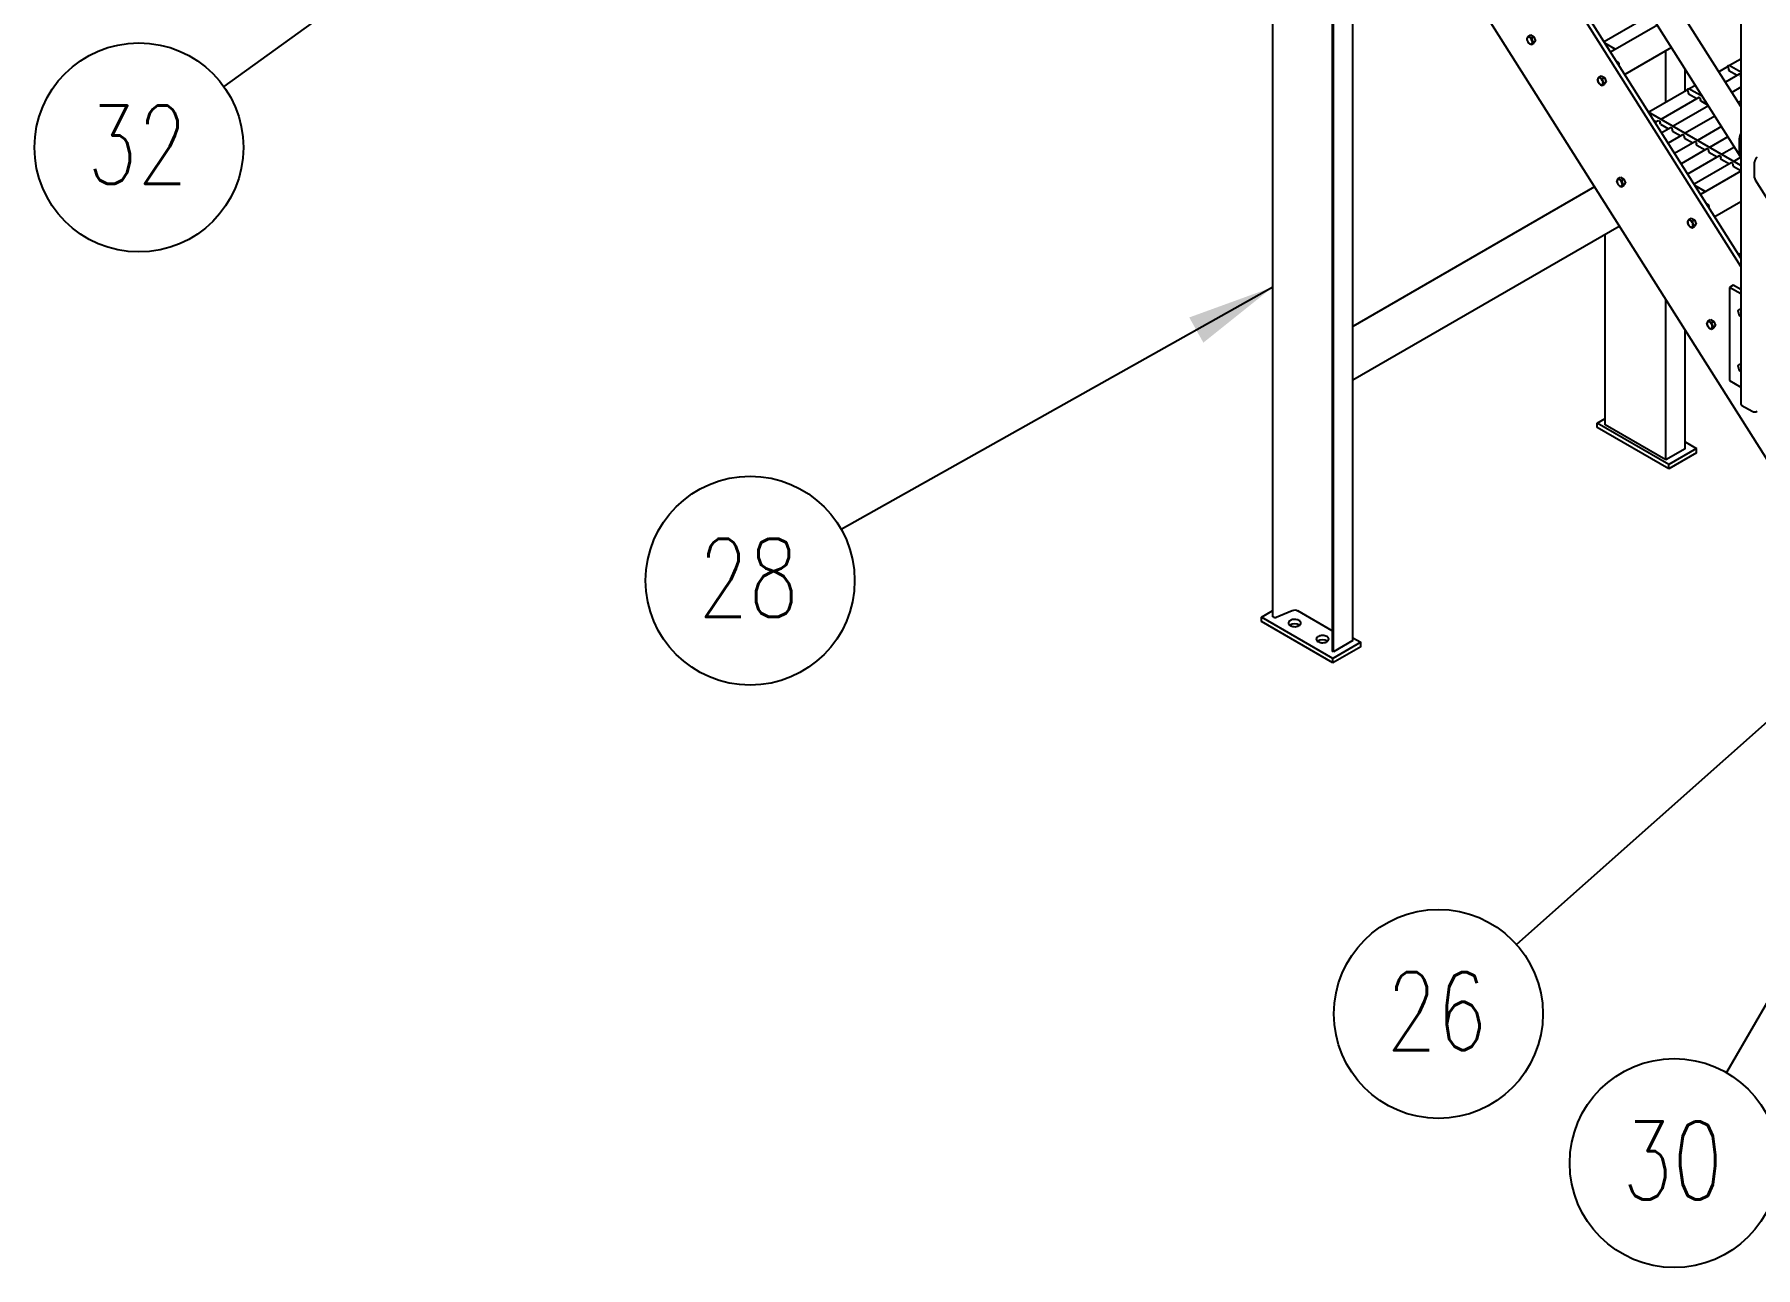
# Model space of a CAD drawing. Header units: millimetres. Extents: x 0 to 55611, y 0 to 32827.
# Drawn here: x 44083 to 46532, y 6332 to 8087 of the extents above; entities that cross this region are included whole.
import ezdxf

# ---------------------------------------------------------------- set-up
doc = ezdxf.new("R2010")
doc.units = ezdxf.units.MM
doc.header["$LTSCALE"] = 10
doc.linetypes.add('SLD-Continua', pattern=[0])
doc.layers.add('FIMSA-ACOTACIONES', color=7, linetype='SLD-Continua')
doc.layers.add('STRUC', color=5, linetype='SLD-Continua')
doc.styles.add('1', font='romans.shx', dxfattribs={"height": 125})
doc.styles.add('SLDTEXTSTYLE18', font='romans.shx', dxfattribs={"width": 0.75})
doc.dimstyles.new('50', dxfattribs={"dimscale": 0, "dimtxt": 125, "dimasz": 125, "dimexe": 125, "dimexo": 125, "dimgap": 50, "dimtad": 1, "dimdec": 0, "dimlfac": 49.861111, "dimzin": 1, "dimtxsty": '1', "dimcen": 2.5, "dimclrd": 1, "dimclre": 1, "dimadec": 0, "dimazin": 0, "dimtfac": 1, "dimtdec": 0, "dimtmove": 0, "dimatfit": 3, "dimfxl": 1, "dimtzin": 1, "dimarcsym": 0})

# ---------------------------------------------------------------- blocks, each defined once
blk = doc.blocks.new('SW_NOTE_0_25')
at = {"layer": 'FIMSA-ACOTACIONES', "color": 0}
blk.add_circle((-129.6, -72.8), 148.7, dxfattribs=at)
at = {"layer": 'FIMSA-ACOTACIONES', "color": 0, "insert": (-131.9, -13.3), "char_height": 111.12, "attachment_point": 2, "style": 'SLDTEXTSTYLE18'}
blk.add_mtext('28', dxfattribs=at)
blk = doc.blocks.new('SW_NOTE_0_26')
at = {"layer": 'FIMSA-ACOTACIONES', "color": 0}
blk.add_circle((-111.1, -98.8), 148.7, dxfattribs=at)
at = {"layer": 'FIMSA-ACOTACIONES', "color": 0, "insert": (-113.4, -39.3), "char_height": 111.12, "attachment_point": 2, "style": 'SLDTEXTSTYLE18'}
blk.add_mtext('26', dxfattribs=at)
blk = doc.blocks.new('SW_NOTE_0_28')
at = {"layer": 'FIMSA-ACOTACIONES', "color": 0}
blk.add_circle((-74.4, -128.7), 148.7, dxfattribs=at)
at = {"layer": 'FIMSA-ACOTACIONES', "color": 0, "insert": (-76.6, -69.3), "char_height": 111.12, "attachment_point": 2, "style": 'SLDTEXTSTYLE18'}
blk.add_mtext('30', dxfattribs=at)
blk = doc.blocks.new('SW_NOTE_0_39')
at = {"layer": 'FIMSA-ACOTACIONES', "color": 0}
blk.add_circle((-120.6, -86.9), 148.7, dxfattribs=at)
at = {"layer": 'FIMSA-ACOTACIONES', "color": 0, "insert": (-122.9, -27.4), "char_height": 111.12, "attachment_point": 2, "style": 'SLDTEXTSTYLE18'}
blk.add_mtext('32', dxfattribs=at)

msp = doc.modelspace()

# ---------------------------------------------------------------- linework, layer by layer
at = {"layer": 'STRUC', "linetype": 'SLD-Continua', "lineweight": 25}
for p, q in [((46023.1, 8684.3), (46510, 7914.4)), ((46511.4, 7984.5), (46062, 8695)), ((45845.4, 7258.5), (45845.4, 8630.3)), ((45929.5, 8582.3), (45929.5, 7210.6)), ((45931.6, 7208.8), (45931.6, 8580.5)), ((46511.4, 7768.7), (46045.5, 8505.3)), ((45959.2, 7224.7), (45959.2, 8479)), ((46511.4, 7757.1), (46045.5, 8493.6)), ((45959.2, 8413.8), (47133.5, 6557.1)), ((46511.4, 8317.5), (46511.4, 7561.3)), ((46208.9, 8084.7), (46212, 8086.5)), ((46212, 8086.5), (46216.7, 8083.8)), ((46213.6, 8082), (46216.7, 8083.8)), ((46216.7, 8083.8), (46219, 8077.8)), ((46369.5, 8106.9), (46316.8, 8076.4)), ((46392.5, 8100.2), (46326, 8061.8)), ((46213.6, 8072.7), (46216.7, 8074.5)), ((46215.9, 8076), (46219, 8077.8)), ((46219, 8077.8), (46216.7, 8074.5)), ((46332.6, 8066.1), (46318, 8074.6)), ((46325.3, 8063), (46326.7, 8062.2)), ((46412.6, 8068.4), (46346.1, 8030.1)), ((46404.4, 7990.2), (46404.4, 8063.7)), ((46338.3, 8046.3), (46334.4, 8048.5)), ((46336.5, 8045.2), (46338.3, 8046.3)), ((46338.3, 8042.4), (46338.3, 8046.3)), ((46432, 8006.1), (46432, 8037.8)), ((46491.6, 8040.5), (46480.1, 8033.9)), ((46493.8, 8039.5), (46492, 8040.6)), ((46494.4, 8035.9), (46506.3, 8029)), ((46511.4, 8033.4), (46494.9, 8042.9)), ((46511.4, 8051.9), (46495.3, 8042.7)), ((46309.5, 8026.6), (46312.6, 8028.4)), ((46312.6, 8028.4), (46317.3, 8025.8)), ((46314.2, 8024), (46317.3, 8025.8)), ((46314.2, 8014.6), (46317.3, 8016.4)), ((46316.5, 8017.9), (46319.6, 8019.7)), ((46317.3, 8025.8), (46319.6, 8019.7)), ((46319.6, 8019.7), (46317.3, 8016.4)), ((46446.6, 8014.6), (46437.9, 8009.5)), ((46508.9, 8030.6), (46489.4, 8019.3)), ((46511.4, 8012), (46498.6, 8004.7)), ((46511.1, 8029.5), (46509.3, 8030.6)), ((46434.1, 8007.4), (46380.4, 7976.3)), ((46451.4, 7997.4), (46397.7, 7966.3)), ((46465.1, 7985.3), (46414.9, 7956.4)), ((46436.4, 8006.3), (46434.6, 8007.4)), ((46437, 8002.7), (46448.8, 7995.9)), ((46456.8, 7998.6), (46437.4, 8009.7)), ((46453.6, 7996.4), (46451.8, 7997.4)), ((46454.2, 7992.7), (46464.1, 7987)), ((46455.9, 8000), (46455.1, 7999.5)), ((46511.4, 7992.1), (46507.9, 7990.1)), ((46511.4, 7900.7), (46380, 7976.6)), ((46387.2, 7965), (46391.3, 7962.7)), ((46393.9, 7964.2), (46389.4, 7961.6)), ((46396.2, 7963.2), (46394.4, 7964.2)), ((46474.4, 7970.7), (46432.2, 7946.4)), ((46396.8, 7959.5), (46408.6, 7952.7)), ((46411.2, 7954.2), (46398.7, 7947)), ((46428.5, 7944.3), (46407.9, 7932.4)), ((46413.4, 7953.2), (46411.6, 7954.3)), ((46414, 7949.6), (46425.9, 7942.7)), ((46430.7, 7943.2), (46428.9, 7944.3)), ((46431.3, 7939.6), (46443.1, 7932.8)), ((46483.6, 7956.1), (46449.5, 7936.4)), ((46492.8, 7941.5), (46466.8, 7926.4)), ((46509.4, 7917.1), (46509.4, 7939.5)), ((46511.1, 7918.1), (46511.1, 7940.5)), ((46445.8, 7934.3), (46417.1, 7917.7)), ((46463.1, 7924.3), (46426.4, 7903.1)), ((46480.3, 7914.3), (46435.6, 7888.5)), ((46448, 7933.3), (46446.2, 7934.3)), ((46448.6, 7929.6), (46460.4, 7922.8)), ((46465.3, 7923.3), (46463.5, 7924.3)), ((46465.9, 7919.6), (46477.7, 7912.8)), ((46482.5, 7913.3), (46480.7, 7914.4)), ((46502.1, 7926.9), (46484, 7916.5)), ((46511.4, 7912.3), (46501.3, 7906.5)), ((46497.6, 7904.4), (46444.9, 7873.9)), ((46511.4, 7892.4), (46454.1, 7859.3)), ((46483.1, 7909.7), (46495, 7902.8)), ((46499.8, 7903.3), (46498, 7904.4)), ((46500.4, 7899.7), (46511.4, 7893.3)), ((46530.9, 7883), (46530.9, 7905.4)), ((46303, 7870.2), (45959.2, 7671.7)), ((46337, 7882.2), (46340.1, 7884)), ((46340.1, 7884), (46344.8, 7881.3)), ((46341.7, 7879.5), (46344.8, 7881.3)), ((46341.7, 7870.2), (46344.8, 7872)), ((46344, 7873.5), (46347.1, 7875.3)), ((46344.8, 7881.3), (46347.1, 7875.3)), ((46347.1, 7875.3), (46344.8, 7872)), ((46460.7, 7863.6), (46446, 7872)), ((46531.6, 7880.3), (47022.3, 7104.4)), ((46453.3, 7860.5), (46454.8, 7859.7)), ((46466.4, 7843.8), (46462.5, 7846)), ((46464.6, 7842.7), (46466.4, 7843.8)), ((46466.4, 7839.9), (46466.4, 7843.8)), ((46511.4, 7849), (46474.2, 7827.5)), ((45959.2, 7595.7), (46338.2, 7814.5)), ((46437.6, 7824.1), (46440.7, 7825.9)), ((46440.7, 7825.9), (46445.4, 7823.2)), ((46442.2, 7821.5), (46445.4, 7823.2)), ((46442.2, 7812.1), (46445.4, 7813.9)), ((46444.6, 7815.4), (46447.7, 7817.2)), ((46445.4, 7823.2), (46447.7, 7817.2)), ((46447.7, 7817.2), (46445.4, 7813.9)), ((46318.2, 7531.5), (46318.2, 7803)), ((46511.4, 7772.1), (46508, 7774)), ((46511.4, 7775.5), (46508.5, 7773.8)), ((46500.4, 7730.3), (46495, 7727.2)), ((46495, 7727.2), (46495, 7594.5)), ((46511.4, 7717.8), (46495, 7727.2)), ((46511.4, 7724), (46500.4, 7730.3)), ((46404.4, 7481.7), (46404.4, 7709.9)), ((46465.1, 7679.7), (46468.2, 7681.5)), ((46468.2, 7681.5), (46472.9, 7678.8)), ((46469.7, 7677), (46472.9, 7678.8)), ((46469.7, 7667.7), (46472.9, 7669.5)), ((46472.1, 7671), (46475.2, 7672.8)), ((46472.9, 7678.8), (46475.2, 7672.8)), ((46475.2, 7672.8), (46472.9, 7669.5)), ((46432, 7497.6), (46432, 7666.3)), ((46495, 7594.5), (46511.4, 7585)), ((46512.8, 7559.3), (46527.5, 7550.9)), ((46307, 7534), (46318.2, 7540.5)), ((46408.8, 7475.2), (46307, 7534)), ((46307, 7527.8), (46307, 7534)), ((46408.8, 7469), (46307, 7527.8)), ((46404.4, 7481.7), (46318.2, 7531.5)), ((46432, 7497.6), (46404.4, 7481.7)), ((46448.4, 7498.1), (46408.8, 7475.2)), ((46432, 7507.6), (46448.4, 7498.1)), ((46448.4, 7491.9), (46448.4, 7498.1)), ((46448.4, 7491.9), (46408.8, 7469)), ((46408.8, 7469), (46408.8, 7475.2)), ((45829, 7258.1), (45845.4, 7267.6)), ((45930.8, 7199.3), (45829, 7258.1)), ((45829, 7251.9), (45829, 7258.1)), ((45930.8, 7193.1), (45829, 7251.9)), ((45846.8, 7257.7), (45845.4, 7258.5)), ((45872.9, 7267), (45849.9, 7257.6)), ((45929.5, 7238.5), (45880.7, 7266.7)), ((45959.2, 7228.6), (45970.4, 7222.2)), ((45931.6, 7208.8), (45930.2, 7209.6)), ((45970.4, 7222.2), (45930.8, 7199.3)), ((45970.4, 7215.9), (45930.8, 7193.1)), ((45959.2, 7224.7), (45931.6, 7208.8)), ((45970.4, 7215.9), (45970.4, 7222.2)), ((45930.8, 7193.1), (45930.8, 7199.3))]:
    msp.add_line(p, q, dxfattribs=at)
at = {"layer": 'STRUC', "linetype": 'SLD-Continua', "lineweight": 25, "flags": 128}
for points in [[(46210.8, 8074), (46211.7, 8073.6), (46212.5, 8073.5), (46213.2, 8073.6), (46213.9, 8074), (46214.3, 8074.6), (46214.6, 8075.5), (46214.6, 8076.5), (46214.4, 8077.6), (46214.1, 8078.7), (46213.6, 8079.8), (46212.9, 8080.9), (46212.1, 8081.8), (46211.2, 8082.6), (46210.3, 8083.1), (46209.5, 8083.3), (46208.7, 8083.3), (46208, 8083.1), (46207.5, 8082.6), (46207.1, 8081.8), (46206.9, 8080.9), (46207, 8079.8), (46207.3, 8078.7), (46207.7, 8077.6), (46208.3, 8076.5), (46209.1, 8075.5), (46209.9, 8074.6), (46210.8, 8074)], [(46329.1, 8063.6), (46329.4, 8064.1), (46329.8, 8064.9), (46330.4, 8065.5), (46331, 8065.9), (46331.6, 8066.2), (46332.2, 8066.2), (46332.7, 8066), (46332.9, 8065.8)], [(46491.4, 8040.4), (46491.7, 8040.9), (46492.1, 8041.7), (46492.7, 8042.3), (46493.3, 8042.8), (46493.9, 8043), (46494.5, 8043), (46494.9, 8042.9)], [(46494, 8038.6), (46494, 8038.7), (46494.1, 8039), (46494, 8039.2), (46494, 8039.4), (46493.8, 8039.5), (46493.8, 8039.5)], [(46311.4, 8015.9), (46312.2, 8015.5), (46313.1, 8015.4), (46313.8, 8015.5), (46314.4, 8015.9), (46314.9, 8016.6), (46315.1, 8017.4), (46315.2, 8018.4), (46315, 8019.5), (46314.7, 8020.7), (46314.1, 8021.8), (46313.5, 8022.8), (46312.7, 8023.8), (46311.8, 8024.5), (46310.9, 8025), (46310, 8025.3), (46309.2, 8025.3), (46308.6, 8025), (46308, 8024.5), (46307.7, 8023.7), (46307.5, 8022.8), (46307.6, 8021.8), (46307.8, 8020.6), (46308.3, 8019.5), (46308.9, 8018.4), (46309.6, 8017.4), (46310.5, 8016.6), (46311.4, 8015.9)], [(46433.9, 8007.2), (46434.2, 8007.8), (46434.7, 8008.5), (46435.2, 8009.1), (46435.8, 8009.6), (46436.5, 8009.8), (46437, 8009.9), (46437.4, 8009.7)], [(46511.3, 8028.6), (46511.3, 8028.7), (46511.3, 8029), (46511.3, 8029.3), (46511.2, 8029.4), (46511.1, 8029.5), (46511.1, 8029.5)], [(46436.5, 8005.4), (46436.6, 8005.5), (46436.6, 8005.8), (46436.6, 8006), (46436.5, 8006.2), (46436.4, 8006.3), (46436.4, 8006.3)], [(46453.8, 7995.4), (46453.8, 7995.6), (46453.9, 7995.8), (46453.8, 7996.1), (46453.8, 7996.2), (46453.6, 7996.4), (46453.6, 7996.4)], [(46396.3, 7962.2), (46396.4, 7962.4), (46396.4, 7962.6), (46396.4, 7962.9), (46396.3, 7963.1), (46396.2, 7963.2), (46396.2, 7963.2)], [(46413.6, 7952.3), (46413.6, 7952.4), (46413.7, 7952.7), (46413.6, 7952.9), (46413.6, 7953.1), (46413.4, 7953.2), (46413.4, 7953.2)], [(46430.9, 7942.3), (46430.9, 7942.4), (46430.9, 7942.7), (46430.9, 7943), (46430.8, 7943.1), (46430.7, 7943.2), (46430.7, 7943.2)], [(46448.2, 7932.3), (46448.2, 7932.5), (46448.2, 7932.7), (46448.2, 7933), (46448.1, 7933.1), (46448, 7933.3), (46448, 7933.3)], [(46465.4, 7922.4), (46465.5, 7922.5), (46465.5, 7922.7), (46465.5, 7923), (46465.4, 7923.2), (46465.3, 7923.3), (46465.3, 7923.3)], [(46482.7, 7912.4), (46482.7, 7912.5), (46482.8, 7912.8), (46482.7, 7913), (46482.7, 7913.2), (46482.5, 7913.3), (46482.5, 7913.3)], [(46500, 7902.4), (46500, 7902.5), (46500, 7902.8), (46500, 7903.1), (46499.9, 7903.2), (46499.8, 7903.3), (46499.8, 7903.3)], [(46338.9, 7871.5), (46339.7, 7871.1), (46340.6, 7871), (46341.3, 7871.1), (46341.9, 7871.5), (46342.4, 7872.1), (46342.6, 7873), (46342.7, 7874), (46342.5, 7875.1), (46342.2, 7876.2), (46341.6, 7877.3), (46341, 7878.4), (46340.2, 7879.3), (46339.3, 7880.1), (46338.4, 7880.6), (46337.5, 7880.8), (46336.7, 7880.8), (46336.1, 7880.6), (46335.5, 7880), (46335.2, 7879.3), (46335, 7878.4), (46335.1, 7877.3), (46335.3, 7876.2), (46335.8, 7875), (46336.4, 7873.9), (46337.1, 7873), (46338, 7872.1), (46338.9, 7871.5)], [(46457.2, 7861.1), (46457.4, 7861.6), (46457.9, 7862.4), (46458.5, 7863), (46459.1, 7863.4), (46459.7, 7863.7), (46460.3, 7863.7), (46460.8, 7863.5), (46461, 7863.3)], [(46439.4, 7813.4), (46440.3, 7813), (46441.2, 7812.9), (46441.9, 7813), (46442.5, 7813.4), (46443, 7814.1), (46443.2, 7814.9), (46443.3, 7815.9), (46443.1, 7817), (46442.8, 7818.1), (46442.2, 7819.3), (46441.5, 7820.3), (46440.7, 7821.3), (46439.9, 7822), (46439, 7822.5), (46438.1, 7822.8), (46437.3, 7822.8), (46436.6, 7822.5), (46436.1, 7822), (46435.8, 7821.2), (46435.6, 7820.3), (46435.7, 7819.3), (46435.9, 7818.1), (46436.4, 7817), (46437, 7815.9), (46437.7, 7814.9), (46438.5, 7814.1), (46439.4, 7813.4)], [(46507.5, 7692.8), (46507.6, 7693.9), (46507.9, 7694.8), (46508.4, 7695.4), (46509.1, 7695.9), (46509.9, 7696), (46510.8, 7695.9), (46511.4, 7695.7)], [(46466.9, 7669), (46467.8, 7668.6), (46468.7, 7668.5), (46469.4, 7668.6), (46470, 7669), (46470.5, 7669.6), (46470.7, 7670.5), (46470.8, 7671.5), (46470.6, 7672.6), (46470.3, 7673.7), (46469.7, 7674.8), (46469, 7675.9), (46468.2, 7676.8), (46467.4, 7677.5), (46466.5, 7678.1), (46465.6, 7678.3), (46464.8, 7678.3), (46464.1, 7678.1), (46463.6, 7677.5), (46463.3, 7676.8), (46463.1, 7675.9), (46463.2, 7674.8), (46463.4, 7673.7), (46463.9, 7672.5), (46464.5, 7671.4), (46465.2, 7670.4), (46466, 7669.6), (46466.9, 7669)], [(46507.5, 7614.5), (46507.6, 7615.5), (46507.9, 7616.4), (46508.4, 7617.1), (46509.1, 7617.5), (46509.9, 7617.7), (46510.8, 7617.5), (46511.4, 7617.3)], [(45882.7, 7245.9), (45883.7, 7246.6), (45884.5, 7247.4), (45885, 7248.3), (45885.3, 7249.2), (45885.3, 7250.1), (45884.9, 7251), (45884.3, 7251.9), (45883.5, 7252.7), (45882.4, 7253.4), (45881.2, 7253.9), (45879.7, 7254.3), (45878.2, 7254.6), (45876.6, 7254.7), (45875, 7254.6), (45873.5, 7254.4), (45872, 7254), (45870.7, 7253.5), (45869.6, 7252.9), (45868.7, 7252.1), (45868, 7251.3), (45867.6, 7250.4), (45867.5, 7249.4), (45867.7, 7248.5), (45868.2, 7247.7), (45868.9, 7246.8), (45869.9, 7246.1), (45871, 7245.5), (45872.4, 7245), (45873.9, 7244.6), (45875.4, 7244.5), (45877, 7244.4), (45878.6, 7244.6), (45880.1, 7244.9), (45881.5, 7245.3), (45882.7, 7245.9)], [(45922.3, 7223.1), (45923.3, 7223.8), (45924.1, 7224.6), (45924.6, 7225.5), (45924.9, 7226.4), (45924.9, 7227.3), (45924.5, 7228.2), (45923.9, 7229), (45923.1, 7229.8), (45922, 7230.5), (45920.8, 7231.1), (45919.3, 7231.5), (45917.8, 7231.7), (45916.2, 7231.8), (45914.6, 7231.8), (45913.1, 7231.5), (45911.6, 7231.2), (45910.3, 7230.6), (45909.2, 7230), (45908.3, 7229.2), (45907.6, 7228.4), (45907.2, 7227.5), (45907.1, 7226.6), (45907.3, 7225.7), (45907.8, 7224.8), (45908.5, 7224), (45909.5, 7223.2), (45910.6, 7222.6), (45912, 7222.1), (45913.5, 7221.8), (45915, 7221.6), (45916.6, 7221.6), (45918.2, 7221.7), (45919.7, 7222), (45921.1, 7222.5), (45922.3, 7223.1)]]:
    msp.add_lwpolyline(points, dxfattribs=at)
at = {"layer": 'STRUC', "linetype": 'SLD-Continua', "lineweight": 25}
for centre, radius, start, end in [((46217.8, 8076), 12.4, 135.5193, 154.2794), ((46216.1, 8091.7), 10, 224.4517, 255.5537), ((46219.6, 8083), 13.1, 186.9074, 215.504), ((46216.1, 8082.4), 10, 224.4446, 255.5608), ((46226.4, 8083.5), 12.9, 186.6851, 215.7263), ((46223.4, 8068.3), 10.7, 133.9748, 155.8238), ((46491.9, 8040.2), 0.414, 63.338, 124.2198), ((46496, 8037.5), 2.26, 151.5127, 226.5278), ((46318.4, 8017.9), 12.4, 135.5193, 154.2794), ((46320.1, 8024.9), 13.1, 186.9074, 215.504), ((46316.7, 8033.7), 10, 224.4517, 255.5537), ((46316.7, 8024.3), 10, 224.4446, 255.5608), ((46326.9, 8025.5), 12.9, 186.6851, 215.7263), ((46323.9, 8010.2), 10.7, 133.9748, 155.8238), ((46509.1, 8030.2), 0.414, 63.338, 124.2198), ((46513.6, 8027.5), 2.55, 154.0296, 211.484), ((46434.4, 8007), 0.414, 63.338, 124.2198), ((46438.5, 8004.3), 2.26, 151.5127, 226.5278), ((46451.7, 7997), 0.414, 63.338, 124.2198), ((46455.8, 7994.3), 2.26, 151.5127, 226.5278), ((46394.2, 7963.9), 0.414, 63.338, 124.2198), ((46398.3, 7961.2), 2.26, 151.5127, 226.5278), ((46411.5, 7953.9), 0.414, 63.338, 124.2198), ((46415.6, 7951.2), 2.26, 151.5127, 226.5278), ((46428.7, 7943.9), 0.414, 63.338, 124.2198), ((46432.9, 7941.2), 2.26, 151.5127, 226.5278), ((46446, 7933.9), 0.414, 63.338, 124.2198), ((46450.1, 7931.2), 2.26, 151.5127, 226.5278), ((46463.3, 7924), 0.414, 63.338, 124.2198), ((46467.4, 7921.3), 2.26, 151.5127, 226.5278), ((46480.6, 7914), 0.414, 63.338, 124.2198), ((46484.7, 7911.3), 2.26, 151.5127, 226.5278), ((46497.8, 7904), 0.414, 63.338, 124.2198), ((46502, 7901.3), 2.26, 151.5127, 226.5278), ((46345.9, 7873.5), 12.4, 135.5193, 154.2794), ((46347.6, 7880.5), 13.1, 186.9074, 215.504), ((46344.2, 7889.2), 10, 224.4517, 255.5537), ((46344.2, 7879.9), 10, 224.4446, 255.5608), ((46354.4, 7881), 12.9, 186.6851, 215.7263), ((46351.4, 7865.8), 10.7, 133.9748, 155.8238), ((46446.5, 7815.4), 12.4, 135.5193, 154.2794), ((46448.2, 7822.4), 13.1, 186.9074, 215.504), ((46444.8, 7831.2), 10, 224.4517, 255.5537), ((46444.8, 7821.8), 10, 224.4446, 255.5608), ((46455, 7822.9), 12.9, 186.6851, 215.7263), ((46452, 7807.7), 10.7, 133.9748, 155.8238), ((46517.3, 7693.3), 9.81, 182.5968, 233.0982), ((46474, 7671), 12.4, 135.5193, 154.2794), ((46475.7, 7678), 13.1, 186.9074, 215.504), ((46472.3, 7686.7), 10, 224.4517, 255.5537), ((46472.3, 7677.4), 10, 224.4446, 255.5608), ((46482.5, 7678.5), 12.9, 186.6851, 215.7263), ((46479.5, 7663.3), 10.7, 133.9748, 155.8238), ((46517.3, 7614.9), 9.81, 182.5968, 233.0982), ((46513.8, 7561.5), 2.45, 185.6948, 245.6253), ((46530.9, 7557.5), 7.5, 242.6097, 297.3903), ((45848.5, 7261.1), 3.81, 242.9038, 291.625), ((45876.4, 7258.2), 9.53, 62.9038, 111.625), ((45876.4, 7235.6), 12.9, 56.8931, 123.1069), ((45916, 7212.8), 12.9, 56.8931, 123.1069), ((45930.7, 7210.7), 1.19, 184.7422, 246.578)]:
    msp.add_arc(centre, radius, start, end, dxfattribs=at)
for centre, major_axis, start_param, end_param in [((46512.8, 7941.5), (1.73, 5.56), 0.953247, 2.096964), ((46512.8, 7941.5), (0.87, 2.78), 1.502462, 2.096964), ((46512.8, 7919.1), (1.73, 5.56), 2.096964, 3.240682), ((46512.8, 7919.1), (0.87, 2.78), 2.096964, 2.713635), ((46534.4, 7907.4), (1.73, 5.56), 0.526168, 2.096964), ((46534.4, 7885), (1.73, 5.56), 2.096964, 2.713635)]:
    msp.add_ellipse(centre, major_axis=major_axis, ratio=0.536091, start_param=start_param, end_param=end_param, dxfattribs=at)

# ---------------------------------------------------------------- block references
at = {"layer": 'FIMSA-ACOTACIONES'}
for name, p in [('SW_NOTE_0_39', (44352.2, 8013.2)), ('SW_NOTE_0_25', (45231, 7382.7)), ('SW_NOTE_0_26', (46192, 6792.2)), ('SW_NOTE_0_28', (46490.9, 6609.8))]:
    msp.add_blockref(name, p, dxfattribs=at)

# ---------------------------------------------------------------- leaders
for points in [[(45988.4, 9191.9), (44352.2, 8013.2)], [(45845.4, 7727.7), (45231, 7382.7)], [(46903.2, 7323.2), (46490.9, 6609.8)], [(46699.5, 7243.3), (46192, 6792.2)]]:
    msp.add_leader(points, dimstyle='50', override={"dimscale": 1, "dimlfac": 1})

doc.saveas('drawing.dxf')
